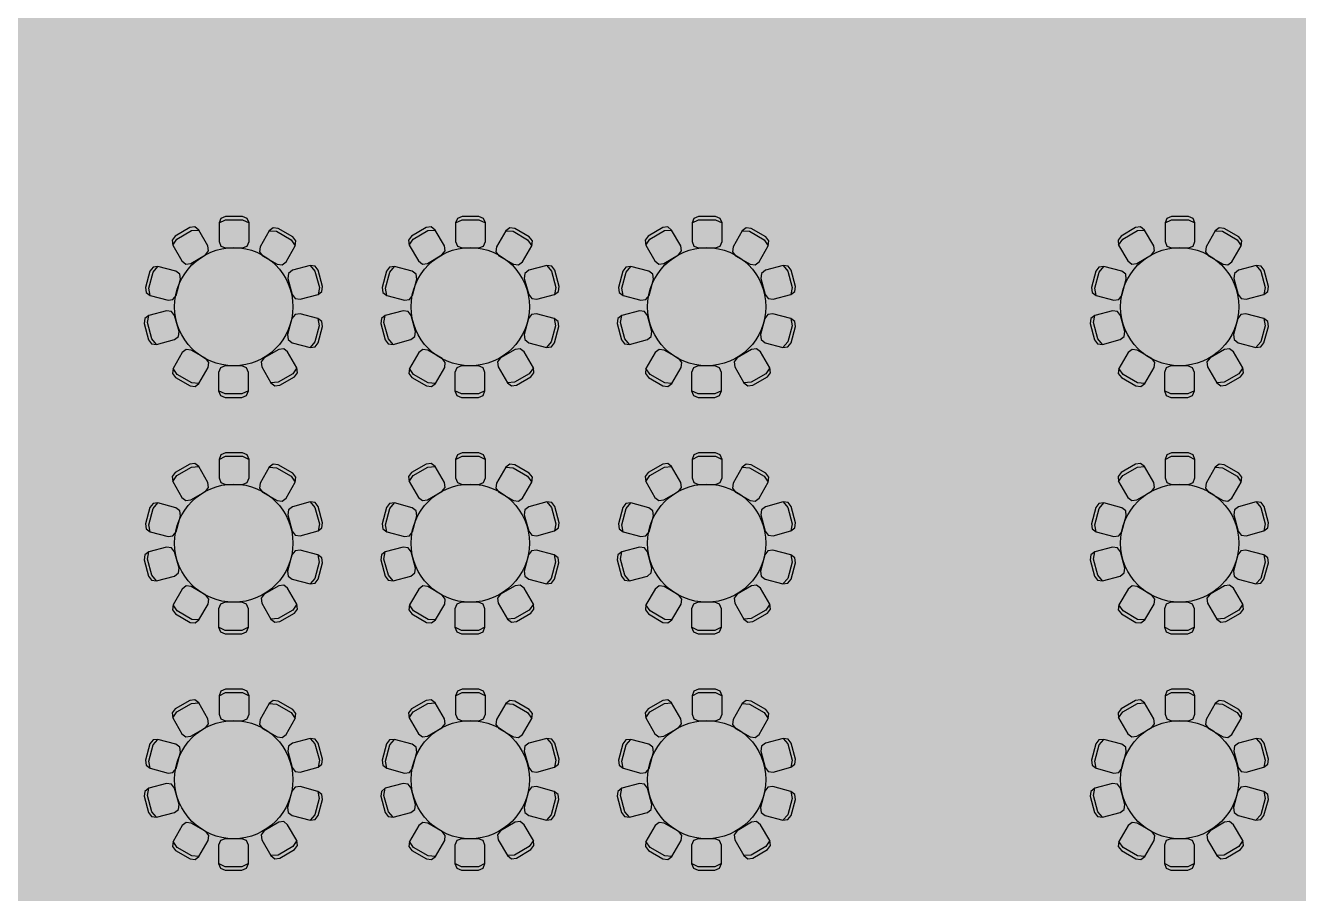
# Model space of a CAD drawing. Header units: feet. Extents: x 304 to 526, y 573 to 801.
# Drawn here: x 397.3 to 461.9, y 712.9 to 757 of the extents above; entities that cross this region are included whole.
import ezdxf

# ---------------------------------------------------------------- set-up
doc = ezdxf.new("R2010")
doc.units = ezdxf.units.FT
doc.header["$MEASUREMENT"] = 0
doc.layers.add('background', color=7, linetype='Continuous')
doc.layers.add('Layer 1', color=7, linetype='Continuous')

msp = doc.modelspace()

# ---------------------------------------------------------------- hatches: boundary and pattern name
at = {"layer": 'background', "lineweight": 0, "true_color": 0xe6e6e6, "transparency": 33554687}
h = msp.add_hatch(color=254, dxfattribs=at)
h.dxf.hatch_style = 1
h.paths.add_polyline_path([(491.003, 759.963), (309.753, 759.963), (309.753, 591.797), (491.003, 591.797)])
at = {"layer": 'Layer 1', "lineweight": 0, "true_color": 0xffe599, "transparency": 33554687}
h = msp.add_hatch(color=41, dxfattribs=at)
edge = h.paths.add_edge_path(flags=0)
edge.add_ellipse((407.831, 742.724), major_axis=(3, 0), ratio=1, start_angle=0.00573, end_angle=360, ccw=False)
edge.add_line((410.831, 742.724), (410.831, 742.724))
h = msp.add_hatch(color=41, dxfattribs=at)
edge = h.paths.add_edge_path(flags=0)
edge.add_ellipse((419.831, 742.724), major_axis=(3, 0), ratio=1, start_angle=0.00573, end_angle=360, ccw=False)
edge.add_line((422.831, 742.724), (422.831, 742.724))
h = msp.add_hatch(color=41, dxfattribs=at)
edge = h.paths.add_edge_path(flags=0)
edge.add_ellipse((431.831, 742.724), major_axis=(3, 0), ratio=1, start_angle=0.00573, end_angle=360, ccw=False)
edge.add_line((434.831, 742.724), (434.831, 742.724))
h = msp.add_hatch(color=41, dxfattribs=at)
edge = h.paths.add_edge_path(flags=0)
edge.add_ellipse((455.831, 742.724), major_axis=(3, 0), ratio=1, start_angle=0.00573, end_angle=360, ccw=False)
edge.add_line((458.831, 742.724), (458.831, 742.724))
h = msp.add_hatch(color=41, dxfattribs=at)
edge = h.paths.add_edge_path(flags=0)
edge.add_ellipse((407.831, 730.724), major_axis=(3, 0), ratio=1, start_angle=0.00573, end_angle=360, ccw=False)
edge.add_line((410.831, 730.724), (410.831, 730.724))
h = msp.add_hatch(color=41, dxfattribs=at)
edge = h.paths.add_edge_path(flags=0)
edge.add_ellipse((419.831, 730.724), major_axis=(3, 0), ratio=1, start_angle=0.00573, end_angle=360, ccw=False)
edge.add_line((422.831, 730.724), (422.831, 730.724))
h = msp.add_hatch(color=41, dxfattribs=at)
edge = h.paths.add_edge_path(flags=0)
edge.add_ellipse((431.831, 730.724), major_axis=(3, 0), ratio=1, start_angle=0.00573, end_angle=360, ccw=False)
edge.add_line((434.831, 730.724), (434.831, 730.724))
h = msp.add_hatch(color=41, dxfattribs=at)
edge = h.paths.add_edge_path(flags=0)
edge.add_ellipse((455.831, 730.724), major_axis=(3, 0), ratio=1, start_angle=0.00573, end_angle=360, ccw=False)
edge.add_line((458.831, 730.724), (458.831, 730.724))
h = msp.add_hatch(color=41, dxfattribs=at)
edge = h.paths.add_edge_path(flags=0)
edge.add_ellipse((407.831, 718.724), major_axis=(3, 0), ratio=1, start_angle=0.00573, end_angle=360, ccw=False)
edge.add_line((410.831, 718.724), (410.831, 718.724))
h = msp.add_hatch(color=41, dxfattribs=at)
edge = h.paths.add_edge_path(flags=0)
edge.add_ellipse((419.831, 718.724), major_axis=(3, 0), ratio=1, start_angle=0.00573, end_angle=360, ccw=False)
edge.add_line((422.831, 718.724), (422.831, 718.724))
h = msp.add_hatch(color=41, dxfattribs=at)
edge = h.paths.add_edge_path(flags=0)
edge.add_ellipse((431.831, 718.724), major_axis=(3, 0), ratio=1, start_angle=0.00573, end_angle=360, ccw=False)
edge.add_line((434.831, 718.724), (434.831, 718.724))
h = msp.add_hatch(color=41, dxfattribs=at)
edge = h.paths.add_edge_path(flags=0)
edge.add_ellipse((455.831, 718.724), major_axis=(3, 0), ratio=1, start_angle=0.00573, end_angle=360, ccw=False)
edge.add_line((458.831, 718.724), (458.831, 718.724))

# ---------------------------------------------------------------- linework, layer by layer
at = {"layer": 'Layer 1', "color": 18, "lineweight": 25, "true_color": 0x000000}
for points in [[(407.086, 746.976), (407.086, 746.042), (407.183, 745.807), (407.419, 745.709), (408.273, 745.709), (408.509, 745.807), (408.606, 746.042), (408.606, 746.976), (408.509, 747.211), (408.273, 747.309), (407.419, 747.309), (407.183, 747.211), (407.086, 746.976), (407.419, 747.136), (408.273, 747.136), (408.606, 746.976)], [(419.086, 746.976), (419.086, 746.042), (419.183, 745.807), (419.419, 745.709), (420.273, 745.709), (420.509, 745.807), (420.606, 746.042), (420.606, 746.976), (420.509, 747.211), (420.273, 747.309), (419.419, 747.309), (419.183, 747.211), (419.086, 746.976), (419.419, 747.136), (420.273, 747.136), (420.606, 746.976)], [(431.086, 746.976), (431.086, 746.042), (431.183, 745.807), (431.419, 745.709), (432.273, 745.709), (432.509, 745.807), (432.606, 746.042), (432.606, 746.976), (432.509, 747.211), (432.273, 747.309), (431.419, 747.309), (431.183, 747.211), (431.086, 746.976), (431.419, 747.136), (432.273, 747.136), (432.606, 746.976)], [(455.086, 746.976), (455.086, 746.042), (455.183, 745.807), (455.419, 745.709), (456.273, 745.709), (456.509, 745.807), (456.606, 746.042), (456.606, 746.976), (456.509, 747.211), (456.273, 747.309), (455.419, 747.309), (455.183, 747.211), (455.086, 746.976), (455.419, 747.136), (456.273, 747.136), (456.606, 746.976)], [(404.734, 745.857), (405.201, 745.048), (405.403, 744.893), (405.656, 744.926), (406.396, 745.353), (406.551, 745.556), (406.518, 745.809), (406.051, 746.617), (405.849, 746.772), (405.596, 746.739), (404.856, 746.312), (404.701, 746.11), (404.734, 745.857), (404.942, 746.162), (405.682, 746.589), (406.051, 746.617)], [(409.634, 746.58), (409.168, 745.771), (409.134, 745.519), (409.29, 745.316), (410.029, 744.889), (410.282, 744.856), (410.485, 745.011), (410.951, 745.819), (410.985, 746.072), (410.829, 746.275), (410.09, 746.702), (409.837, 746.735), (409.634, 746.58), (410.003, 746.552), (410.743, 746.125), (410.951, 745.819)], [(416.734, 745.857), (417.201, 745.048), (417.403, 744.893), (417.656, 744.926), (418.396, 745.353), (418.551, 745.556), (418.518, 745.809), (418.051, 746.617), (417.849, 746.772), (417.596, 746.739), (416.856, 746.312), (416.701, 746.11), (416.734, 745.857), (416.942, 746.162), (417.682, 746.589), (418.051, 746.617)], [(421.634, 746.58), (421.168, 745.771), (421.134, 745.519), (421.29, 745.316), (422.029, 744.889), (422.282, 744.856), (422.485, 745.011), (422.951, 745.819), (422.985, 746.072), (422.829, 746.275), (422.09, 746.702), (421.837, 746.735), (421.634, 746.58), (422.003, 746.552), (422.743, 746.125), (422.951, 745.819)], [(428.734, 745.857), (429.201, 745.048), (429.403, 744.893), (429.656, 744.926), (430.396, 745.353), (430.551, 745.556), (430.518, 745.809), (430.051, 746.617), (429.849, 746.772), (429.596, 746.739), (428.856, 746.312), (428.701, 746.11), (428.734, 745.857), (428.942, 746.162), (429.682, 746.589), (430.051, 746.617)], [(433.634, 746.58), (433.168, 745.771), (433.134, 745.519), (433.29, 745.316), (434.029, 744.889), (434.282, 744.856), (434.485, 745.011), (434.951, 745.819), (434.985, 746.072), (434.829, 746.275), (434.09, 746.702), (433.837, 746.735), (433.634, 746.58), (434.003, 746.552), (434.743, 746.125), (434.951, 745.819)], [(452.734, 745.857), (453.201, 745.048), (453.403, 744.893), (453.656, 744.926), (454.396, 745.353), (454.551, 745.556), (454.518, 745.809), (454.051, 746.617), (453.849, 746.772), (453.596, 746.739), (452.856, 746.312), (452.701, 746.11), (452.734, 745.857), (452.942, 746.162), (453.682, 746.589), (454.051, 746.617)], [(457.634, 746.58), (457.168, 745.771), (457.134, 745.519), (457.29, 745.316), (458.029, 744.889), (458.282, 744.856), (458.485, 745.011), (458.951, 745.819), (458.985, 746.072), (458.829, 746.275), (458.09, 746.702), (457.837, 746.735), (457.634, 746.58), (458.003, 746.552), (458.743, 746.125), (458.951, 745.819)], [(403.592, 743.298), (404.494, 743.056), (404.747, 743.089), (404.902, 743.292), (405.123, 744.117), (405.09, 744.37), (404.887, 744.525), (403.986, 744.766), (403.733, 744.733), (403.578, 744.531), (403.357, 743.706), (403.39, 743.453), (403.592, 743.298), (403.524, 743.661), (403.745, 744.486), (403.986, 744.766)], [(411.712, 744.815), (410.81, 744.573), (410.608, 744.418), (410.575, 744.165), (410.796, 743.34), (410.951, 743.138), (411.204, 743.104), (412.106, 743.346), (412.308, 743.501), (412.341, 743.754), (412.12, 744.579), (411.965, 744.782), (411.712, 744.815), (411.953, 744.534), (412.174, 743.709), (412.106, 743.346)], [(415.592, 743.298), (416.494, 743.056), (416.747, 743.089), (416.902, 743.292), (417.123, 744.117), (417.09, 744.37), (416.887, 744.525), (415.986, 744.766), (415.733, 744.733), (415.578, 744.531), (415.357, 743.706), (415.39, 743.453), (415.592, 743.298), (415.524, 743.661), (415.745, 744.486), (415.986, 744.766)], [(423.712, 744.815), (422.81, 744.573), (422.608, 744.418), (422.575, 744.165), (422.796, 743.34), (422.951, 743.138), (423.204, 743.104), (424.106, 743.346), (424.308, 743.501), (424.341, 743.754), (424.12, 744.579), (423.965, 744.782), (423.712, 744.815), (423.953, 744.534), (424.174, 743.709), (424.106, 743.346)], [(427.592, 743.298), (428.494, 743.056), (428.747, 743.089), (428.902, 743.292), (429.123, 744.117), (429.09, 744.37), (428.887, 744.525), (427.986, 744.766), (427.733, 744.733), (427.578, 744.531), (427.357, 743.706), (427.39, 743.453), (427.592, 743.298), (427.524, 743.661), (427.745, 744.486), (427.986, 744.766)], [(435.712, 744.815), (434.81, 744.573), (434.608, 744.418), (434.575, 744.165), (434.796, 743.34), (434.951, 743.138), (435.204, 743.104), (436.106, 743.346), (436.308, 743.501), (436.341, 743.754), (436.12, 744.579), (435.965, 744.782), (435.712, 744.815), (435.953, 744.534), (436.174, 743.709), (436.106, 743.346)], [(451.592, 743.298), (452.494, 743.056), (452.747, 743.089), (452.902, 743.292), (453.123, 744.117), (453.09, 744.37), (452.887, 744.525), (451.986, 744.766), (451.733, 744.733), (451.578, 744.531), (451.357, 743.706), (451.39, 743.453), (451.592, 743.298), (451.524, 743.661), (451.745, 744.486), (451.986, 744.766)], [(459.712, 744.815), (458.81, 744.573), (458.608, 744.418), (458.575, 744.165), (458.796, 743.34), (458.951, 743.138), (459.204, 743.104), (460.106, 743.346), (460.308, 743.501), (460.341, 743.754), (460.12, 744.579), (459.965, 744.782), (459.712, 744.815), (459.953, 744.534), (460.174, 743.709), (460.106, 743.346)], [(403.916, 740.814), (404.818, 741.055), (405.02, 741.21), (405.053, 741.463), (404.832, 742.288), (404.677, 742.491), (404.424, 742.524), (403.522, 742.282), (403.32, 742.127), (403.287, 741.874), (403.508, 741.049), (403.663, 740.847), (403.916, 740.814), (403.675, 741.094), (403.454, 741.919), (403.522, 742.282)], [(412.095, 742.126), (411.193, 742.368), (410.94, 742.334), (410.785, 742.132), (410.564, 741.307), (410.597, 741.054), (410.8, 740.899), (411.701, 740.657), (411.954, 740.69), (412.109, 740.893), (412.331, 741.718), (412.297, 741.971), (412.095, 742.126), (412.164, 741.763), (411.942, 740.938), (411.701, 740.657)], [(415.916, 740.814), (416.818, 741.055), (417.02, 741.21), (417.053, 741.463), (416.832, 742.288), (416.677, 742.491), (416.424, 742.524), (415.522, 742.282), (415.32, 742.127), (415.287, 741.874), (415.508, 741.049), (415.663, 740.847), (415.916, 740.814), (415.675, 741.094), (415.454, 741.919), (415.522, 742.282)], [(424.095, 742.126), (423.193, 742.368), (422.94, 742.334), (422.785, 742.132), (422.564, 741.307), (422.597, 741.054), (422.8, 740.899), (423.701, 740.657), (423.954, 740.69), (424.109, 740.893), (424.331, 741.718), (424.297, 741.971), (424.095, 742.126), (424.164, 741.763), (423.942, 740.938), (423.701, 740.657)], [(427.916, 740.814), (428.818, 741.055), (429.02, 741.21), (429.053, 741.463), (428.832, 742.288), (428.677, 742.491), (428.424, 742.524), (427.522, 742.282), (427.32, 742.127), (427.287, 741.874), (427.508, 741.049), (427.663, 740.847), (427.916, 740.814), (427.675, 741.094), (427.454, 741.919), (427.522, 742.282)], [(436.095, 742.126), (435.193, 742.368), (434.94, 742.334), (434.785, 742.132), (434.564, 741.307), (434.597, 741.054), (434.8, 740.899), (435.701, 740.657), (435.954, 740.69), (436.109, 740.893), (436.331, 741.718), (436.297, 741.971), (436.095, 742.126), (436.164, 741.763), (435.942, 740.938), (435.701, 740.657)], [(451.916, 740.814), (452.818, 741.055), (453.02, 741.21), (453.053, 741.463), (452.832, 742.288), (452.677, 742.491), (452.424, 742.524), (451.522, 742.282), (451.32, 742.127), (451.287, 741.874), (451.508, 741.049), (451.663, 740.847), (451.916, 740.814), (451.675, 741.094), (451.454, 741.919), (451.522, 742.282)], [(460.095, 742.126), (459.193, 742.368), (458.94, 742.334), (458.785, 742.132), (458.564, 741.307), (458.597, 741.054), (458.8, 740.899), (459.701, 740.657), (459.954, 740.69), (460.109, 740.893), (460.331, 741.718), (460.297, 741.971), (460.095, 742.126), (460.164, 741.763), (459.942, 740.938), (459.701, 740.657)], [(406.066, 738.827), (406.533, 739.635), (406.566, 739.888), (406.411, 740.091), (405.671, 740.518), (405.418, 740.551), (405.216, 740.396), (404.749, 739.587), (404.716, 739.334), (404.871, 739.132), (405.611, 738.705), (405.864, 738.672), (406.066, 738.827), (405.697, 738.855), (404.958, 739.282), (404.749, 739.587)], [(411.033, 739.624), (410.566, 740.433), (410.364, 740.588), (410.111, 740.555), (409.371, 740.128), (409.215, 739.925), (409.249, 739.672), (409.716, 738.864), (409.918, 738.709), (410.171, 738.742), (410.911, 739.169), (411.066, 739.371), (411.033, 739.624), (410.824, 739.319), (410.084, 738.892), (409.716, 738.864)], [(418.066, 738.827), (418.533, 739.635), (418.566, 739.888), (418.411, 740.091), (417.671, 740.518), (417.418, 740.551), (417.216, 740.396), (416.749, 739.587), (416.716, 739.334), (416.871, 739.132), (417.611, 738.705), (417.864, 738.672), (418.066, 738.827), (417.697, 738.855), (416.958, 739.282), (416.749, 739.587)], [(423.033, 739.624), (422.566, 740.433), (422.364, 740.588), (422.111, 740.555), (421.371, 740.128), (421.215, 739.925), (421.249, 739.672), (421.716, 738.864), (421.918, 738.709), (422.171, 738.742), (422.911, 739.169), (423.066, 739.371), (423.033, 739.624), (422.824, 739.319), (422.084, 738.892), (421.716, 738.864)], [(430.066, 738.827), (430.533, 739.635), (430.566, 739.888), (430.411, 740.091), (429.671, 740.518), (429.418, 740.551), (429.216, 740.396), (428.749, 739.587), (428.716, 739.334), (428.871, 739.132), (429.611, 738.705), (429.864, 738.672), (430.066, 738.827), (429.697, 738.855), (428.958, 739.282), (428.749, 739.587)], [(435.033, 739.624), (434.566, 740.433), (434.364, 740.588), (434.111, 740.555), (433.371, 740.128), (433.215, 739.925), (433.249, 739.672), (433.716, 738.864), (433.918, 738.709), (434.171, 738.742), (434.911, 739.169), (435.066, 739.371), (435.033, 739.624), (434.824, 739.319), (434.084, 738.892), (433.716, 738.864)], [(454.066, 738.827), (454.533, 739.635), (454.566, 739.888), (454.411, 740.091), (453.671, 740.518), (453.418, 740.551), (453.216, 740.396), (452.749, 739.587), (452.716, 739.334), (452.871, 739.132), (453.611, 738.705), (453.864, 738.672), (454.066, 738.827), (453.697, 738.855), (452.958, 739.282), (452.749, 739.587)], [(459.033, 739.624), (458.566, 740.433), (458.364, 740.588), (458.111, 740.555), (457.371, 740.128), (457.215, 739.925), (457.249, 739.672), (457.716, 738.864), (457.918, 738.709), (458.171, 738.742), (458.911, 739.169), (459.066, 739.371), (459.033, 739.624), (458.824, 739.319), (458.084, 738.892), (457.716, 738.864)], [(408.577, 738.456), (408.577, 739.389), (408.479, 739.625), (408.243, 739.723), (407.389, 739.723), (407.153, 739.625), (407.056, 739.389), (407.056, 738.456), (407.153, 738.22), (407.389, 738.123), (408.243, 738.123), (408.479, 738.22), (408.577, 738.456), (408.243, 738.296), (407.389, 738.296), (407.056, 738.456)], [(420.577, 738.456), (420.577, 739.389), (420.479, 739.625), (420.243, 739.723), (419.389, 739.723), (419.153, 739.625), (419.056, 739.389), (419.056, 738.456), (419.153, 738.22), (419.389, 738.123), (420.243, 738.123), (420.479, 738.22), (420.577, 738.456), (420.243, 738.296), (419.389, 738.296), (419.056, 738.456)], [(432.577, 738.456), (432.577, 739.389), (432.479, 739.625), (432.243, 739.723), (431.389, 739.723), (431.153, 739.625), (431.056, 739.389), (431.056, 738.456), (431.153, 738.22), (431.389, 738.123), (432.243, 738.123), (432.479, 738.22), (432.577, 738.456), (432.243, 738.296), (431.389, 738.296), (431.056, 738.456)], [(456.577, 738.456), (456.577, 739.389), (456.479, 739.625), (456.243, 739.723), (455.389, 739.723), (455.153, 739.625), (455.056, 739.389), (455.056, 738.456), (455.153, 738.22), (455.389, 738.123), (456.243, 738.123), (456.479, 738.22), (456.577, 738.456), (456.243, 738.296), (455.389, 738.296), (455.056, 738.456)], [(407.086, 734.976), (407.086, 734.042), (407.183, 733.807), (407.419, 733.709), (408.273, 733.709), (408.509, 733.807), (408.606, 734.042), (408.606, 734.976), (408.509, 735.211), (408.273, 735.309), (407.419, 735.309), (407.183, 735.211), (407.086, 734.976), (407.419, 735.136), (408.273, 735.136), (408.606, 734.976)], [(419.086, 734.976), (419.086, 734.042), (419.183, 733.807), (419.419, 733.709), (420.273, 733.709), (420.509, 733.807), (420.606, 734.042), (420.606, 734.976), (420.509, 735.211), (420.273, 735.309), (419.419, 735.309), (419.183, 735.211), (419.086, 734.976), (419.419, 735.136), (420.273, 735.136), (420.606, 734.976)], [(431.086, 734.976), (431.086, 734.042), (431.183, 733.807), (431.419, 733.709), (432.273, 733.709), (432.509, 733.807), (432.606, 734.042), (432.606, 734.976), (432.509, 735.211), (432.273, 735.309), (431.419, 735.309), (431.183, 735.211), (431.086, 734.976), (431.419, 735.136), (432.273, 735.136), (432.606, 734.976)], [(455.086, 734.976), (455.086, 734.042), (455.183, 733.807), (455.419, 733.709), (456.273, 733.709), (456.509, 733.807), (456.606, 734.042), (456.606, 734.976), (456.509, 735.211), (456.273, 735.309), (455.419, 735.309), (455.183, 735.211), (455.086, 734.976), (455.419, 735.136), (456.273, 735.136), (456.606, 734.976)], [(404.734, 733.857), (405.201, 733.048), (405.403, 732.893), (405.656, 732.926), (406.396, 733.353), (406.551, 733.556), (406.518, 733.809), (406.051, 734.617), (405.849, 734.772), (405.596, 734.739), (404.856, 734.312), (404.701, 734.11), (404.734, 733.857), (404.942, 734.162), (405.682, 734.589), (406.051, 734.617)], [(409.634, 734.58), (409.168, 733.771), (409.134, 733.519), (409.29, 733.316), (410.029, 732.889), (410.282, 732.856), (410.485, 733.011), (410.951, 733.819), (410.985, 734.072), (410.829, 734.275), (410.09, 734.702), (409.837, 734.735), (409.634, 734.58), (410.003, 734.552), (410.743, 734.125), (410.951, 733.819)], [(416.734, 733.857), (417.201, 733.048), (417.403, 732.893), (417.656, 732.926), (418.396, 733.353), (418.551, 733.556), (418.518, 733.809), (418.051, 734.617), (417.849, 734.772), (417.596, 734.739), (416.856, 734.312), (416.701, 734.11), (416.734, 733.857), (416.942, 734.162), (417.682, 734.589), (418.051, 734.617)], [(421.634, 734.58), (421.168, 733.771), (421.134, 733.519), (421.29, 733.316), (422.029, 732.889), (422.282, 732.856), (422.485, 733.011), (422.951, 733.819), (422.985, 734.072), (422.829, 734.275), (422.09, 734.702), (421.837, 734.735), (421.634, 734.58), (422.003, 734.552), (422.743, 734.125), (422.951, 733.819)], [(428.734, 733.857), (429.201, 733.048), (429.403, 732.893), (429.656, 732.926), (430.396, 733.353), (430.551, 733.556), (430.518, 733.809), (430.051, 734.617), (429.849, 734.772), (429.596, 734.739), (428.856, 734.312), (428.701, 734.11), (428.734, 733.857), (428.942, 734.162), (429.682, 734.589), (430.051, 734.617)], [(433.634, 734.58), (433.168, 733.771), (433.134, 733.519), (433.29, 733.316), (434.029, 732.889), (434.282, 732.856), (434.485, 733.011), (434.951, 733.819), (434.985, 734.072), (434.829, 734.275), (434.09, 734.702), (433.837, 734.735), (433.634, 734.58), (434.003, 734.552), (434.743, 734.125), (434.951, 733.819)], [(452.734, 733.857), (453.201, 733.048), (453.403, 732.893), (453.656, 732.926), (454.396, 733.353), (454.551, 733.556), (454.518, 733.809), (454.051, 734.617), (453.849, 734.772), (453.596, 734.739), (452.856, 734.312), (452.701, 734.11), (452.734, 733.857), (452.942, 734.162), (453.682, 734.589), (454.051, 734.617)], [(457.634, 734.58), (457.168, 733.771), (457.134, 733.519), (457.29, 733.316), (458.029, 732.889), (458.282, 732.856), (458.485, 733.011), (458.951, 733.819), (458.985, 734.072), (458.829, 734.275), (458.09, 734.702), (457.837, 734.735), (457.634, 734.58), (458.003, 734.552), (458.743, 734.125), (458.951, 733.819)], [(403.592, 731.298), (404.494, 731.056), (404.747, 731.089), (404.902, 731.292), (405.123, 732.117), (405.09, 732.37), (404.887, 732.525), (403.986, 732.766), (403.733, 732.733), (403.578, 732.531), (403.357, 731.706), (403.39, 731.453), (403.592, 731.298), (403.524, 731.661), (403.745, 732.486), (403.986, 732.766)], [(411.712, 732.815), (410.81, 732.573), (410.608, 732.418), (410.575, 732.165), (410.796, 731.34), (410.951, 731.138), (411.204, 731.104), (412.106, 731.346), (412.308, 731.501), (412.341, 731.754), (412.12, 732.579), (411.965, 732.782), (411.712, 732.815), (411.953, 732.534), (412.174, 731.709), (412.106, 731.346)], [(415.592, 731.298), (416.494, 731.056), (416.747, 731.089), (416.902, 731.292), (417.123, 732.117), (417.09, 732.37), (416.887, 732.525), (415.986, 732.766), (415.733, 732.733), (415.578, 732.531), (415.357, 731.706), (415.39, 731.453), (415.592, 731.298), (415.524, 731.661), (415.745, 732.486), (415.986, 732.766)], [(423.712, 732.815), (422.81, 732.573), (422.608, 732.418), (422.575, 732.165), (422.796, 731.34), (422.951, 731.138), (423.204, 731.104), (424.106, 731.346), (424.308, 731.501), (424.341, 731.754), (424.12, 732.579), (423.965, 732.782), (423.712, 732.815), (423.953, 732.534), (424.174, 731.709), (424.106, 731.346)], [(427.592, 731.298), (428.494, 731.056), (428.747, 731.089), (428.902, 731.292), (429.123, 732.117), (429.09, 732.37), (428.887, 732.525), (427.986, 732.766), (427.733, 732.733), (427.578, 732.531), (427.357, 731.706), (427.39, 731.453), (427.592, 731.298), (427.524, 731.661), (427.745, 732.486), (427.986, 732.766)], [(435.712, 732.815), (434.81, 732.573), (434.608, 732.418), (434.575, 732.165), (434.796, 731.34), (434.951, 731.138), (435.204, 731.104), (436.106, 731.346), (436.308, 731.501), (436.341, 731.754), (436.12, 732.579), (435.965, 732.782), (435.712, 732.815), (435.953, 732.534), (436.174, 731.709), (436.106, 731.346)], [(451.592, 731.298), (452.494, 731.056), (452.747, 731.089), (452.902, 731.292), (453.123, 732.117), (453.09, 732.37), (452.887, 732.525), (451.986, 732.766), (451.733, 732.733), (451.578, 732.531), (451.357, 731.706), (451.39, 731.453), (451.592, 731.298), (451.524, 731.661), (451.745, 732.486), (451.986, 732.766)], [(459.712, 732.815), (458.81, 732.573), (458.608, 732.418), (458.575, 732.165), (458.796, 731.34), (458.951, 731.138), (459.204, 731.104), (460.106, 731.346), (460.308, 731.501), (460.341, 731.754), (460.12, 732.579), (459.965, 732.782), (459.712, 732.815), (459.953, 732.534), (460.174, 731.709), (460.106, 731.346)], [(403.916, 728.814), (404.818, 729.055), (405.02, 729.21), (405.053, 729.463), (404.832, 730.288), (404.677, 730.491), (404.424, 730.524), (403.522, 730.282), (403.32, 730.127), (403.287, 729.874), (403.508, 729.049), (403.663, 728.847), (403.916, 728.814), (403.675, 729.094), (403.454, 729.919), (403.522, 730.282)], [(412.095, 730.126), (411.193, 730.368), (410.94, 730.334), (410.785, 730.132), (410.564, 729.307), (410.597, 729.054), (410.8, 728.899), (411.701, 728.657), (411.954, 728.69), (412.109, 728.893), (412.331, 729.718), (412.297, 729.971), (412.095, 730.126), (412.164, 729.763), (411.942, 728.938), (411.701, 728.657)], [(415.916, 728.814), (416.818, 729.055), (417.02, 729.21), (417.053, 729.463), (416.832, 730.288), (416.677, 730.491), (416.424, 730.524), (415.522, 730.282), (415.32, 730.127), (415.287, 729.874), (415.508, 729.049), (415.663, 728.847), (415.916, 728.814), (415.675, 729.094), (415.454, 729.919), (415.522, 730.282)], [(424.095, 730.126), (423.193, 730.368), (422.94, 730.334), (422.785, 730.132), (422.564, 729.307), (422.597, 729.054), (422.8, 728.899), (423.701, 728.657), (423.954, 728.69), (424.109, 728.893), (424.331, 729.718), (424.297, 729.971), (424.095, 730.126), (424.164, 729.763), (423.942, 728.938), (423.701, 728.657)], [(427.916, 728.814), (428.818, 729.055), (429.02, 729.21), (429.053, 729.463), (428.832, 730.288), (428.677, 730.491), (428.424, 730.524), (427.522, 730.282), (427.32, 730.127), (427.287, 729.874), (427.508, 729.049), (427.663, 728.847), (427.916, 728.814), (427.675, 729.094), (427.454, 729.919), (427.522, 730.282)], [(436.095, 730.126), (435.193, 730.368), (434.94, 730.334), (434.785, 730.132), (434.564, 729.307), (434.597, 729.054), (434.8, 728.899), (435.701, 728.657), (435.954, 728.69), (436.109, 728.893), (436.331, 729.718), (436.297, 729.971), (436.095, 730.126), (436.164, 729.763), (435.942, 728.938), (435.701, 728.657)], [(451.916, 728.814), (452.818, 729.055), (453.02, 729.21), (453.053, 729.463), (452.832, 730.288), (452.677, 730.491), (452.424, 730.524), (451.522, 730.282), (451.32, 730.127), (451.287, 729.874), (451.508, 729.049), (451.663, 728.847), (451.916, 728.814), (451.675, 729.094), (451.454, 729.919), (451.522, 730.282)], [(460.095, 730.126), (459.193, 730.368), (458.94, 730.334), (458.785, 730.132), (458.564, 729.307), (458.597, 729.054), (458.8, 728.899), (459.701, 728.657), (459.954, 728.69), (460.109, 728.893), (460.331, 729.718), (460.297, 729.971), (460.095, 730.126), (460.164, 729.763), (459.942, 728.938), (459.701, 728.657)], [(406.066, 726.827), (406.533, 727.635), (406.566, 727.888), (406.411, 728.091), (405.671, 728.518), (405.418, 728.551), (405.216, 728.396), (404.749, 727.587), (404.716, 727.334), (404.871, 727.132), (405.611, 726.705), (405.864, 726.672), (406.066, 726.827), (405.697, 726.855), (404.958, 727.282), (404.749, 727.587)], [(411.033, 727.624), (410.566, 728.433), (410.364, 728.588), (410.111, 728.555), (409.371, 728.128), (409.215, 727.925), (409.249, 727.672), (409.716, 726.864), (409.918, 726.709), (410.171, 726.742), (410.911, 727.169), (411.066, 727.371), (411.033, 727.624), (410.824, 727.319), (410.084, 726.892), (409.716, 726.864)], [(418.066, 726.827), (418.533, 727.635), (418.566, 727.888), (418.411, 728.091), (417.671, 728.518), (417.418, 728.551), (417.216, 728.396), (416.749, 727.587), (416.716, 727.334), (416.871, 727.132), (417.611, 726.705), (417.864, 726.672), (418.066, 726.827), (417.697, 726.855), (416.958, 727.282), (416.749, 727.587)], [(423.033, 727.624), (422.566, 728.433), (422.364, 728.588), (422.111, 728.555), (421.371, 728.128), (421.215, 727.925), (421.249, 727.672), (421.716, 726.864), (421.918, 726.709), (422.171, 726.742), (422.911, 727.169), (423.066, 727.371), (423.033, 727.624), (422.824, 727.319), (422.084, 726.892), (421.716, 726.864)], [(430.066, 726.827), (430.533, 727.635), (430.566, 727.888), (430.411, 728.091), (429.671, 728.518), (429.418, 728.551), (429.216, 728.396), (428.749, 727.587), (428.716, 727.334), (428.871, 727.132), (429.611, 726.705), (429.864, 726.672), (430.066, 726.827), (429.697, 726.855), (428.958, 727.282), (428.749, 727.587)], [(435.033, 727.624), (434.566, 728.433), (434.364, 728.588), (434.111, 728.555), (433.371, 728.128), (433.215, 727.925), (433.249, 727.672), (433.716, 726.864), (433.918, 726.709), (434.171, 726.742), (434.911, 727.169), (435.066, 727.371), (435.033, 727.624), (434.824, 727.319), (434.084, 726.892), (433.716, 726.864)], [(454.066, 726.827), (454.533, 727.635), (454.566, 727.888), (454.411, 728.091), (453.671, 728.518), (453.418, 728.551), (453.216, 728.396), (452.749, 727.587), (452.716, 727.334), (452.871, 727.132), (453.611, 726.705), (453.864, 726.672), (454.066, 726.827), (453.697, 726.855), (452.958, 727.282), (452.749, 727.587)], [(459.033, 727.624), (458.566, 728.433), (458.364, 728.588), (458.111, 728.555), (457.371, 728.128), (457.215, 727.925), (457.249, 727.672), (457.716, 726.864), (457.918, 726.709), (458.171, 726.742), (458.911, 727.169), (459.066, 727.371), (459.033, 727.624), (458.824, 727.319), (458.084, 726.892), (457.716, 726.864)], [(408.577, 726.456), (408.577, 727.389), (408.479, 727.625), (408.243, 727.723), (407.389, 727.723), (407.153, 727.625), (407.056, 727.389), (407.056, 726.456), (407.153, 726.22), (407.389, 726.123), (408.243, 726.123), (408.479, 726.22), (408.577, 726.456), (408.243, 726.296), (407.389, 726.296), (407.056, 726.456)], [(420.577, 726.456), (420.577, 727.389), (420.479, 727.625), (420.243, 727.723), (419.389, 727.723), (419.153, 727.625), (419.056, 727.389), (419.056, 726.456), (419.153, 726.22), (419.389, 726.123), (420.243, 726.123), (420.479, 726.22), (420.577, 726.456), (420.243, 726.296), (419.389, 726.296), (419.056, 726.456)], [(432.577, 726.456), (432.577, 727.389), (432.479, 727.625), (432.243, 727.723), (431.389, 727.723), (431.153, 727.625), (431.056, 727.389), (431.056, 726.456), (431.153, 726.22), (431.389, 726.123), (432.243, 726.123), (432.479, 726.22), (432.577, 726.456), (432.243, 726.296), (431.389, 726.296), (431.056, 726.456)], [(456.577, 726.456), (456.577, 727.389), (456.479, 727.625), (456.243, 727.723), (455.389, 727.723), (455.153, 727.625), (455.056, 727.389), (455.056, 726.456), (455.153, 726.22), (455.389, 726.123), (456.243, 726.123), (456.479, 726.22), (456.577, 726.456), (456.243, 726.296), (455.389, 726.296), (455.056, 726.456)], [(407.086, 722.976), (407.086, 722.042), (407.183, 721.807), (407.419, 721.709), (408.273, 721.709), (408.509, 721.807), (408.606, 722.042), (408.606, 722.976), (408.509, 723.211), (408.273, 723.309), (407.419, 723.309), (407.183, 723.211), (407.086, 722.976), (407.419, 723.136), (408.273, 723.136), (408.606, 722.976)], [(419.086, 722.976), (419.086, 722.042), (419.183, 721.807), (419.419, 721.709), (420.273, 721.709), (420.509, 721.807), (420.606, 722.042), (420.606, 722.976), (420.509, 723.211), (420.273, 723.309), (419.419, 723.309), (419.183, 723.211), (419.086, 722.976), (419.419, 723.136), (420.273, 723.136), (420.606, 722.976)], [(431.086, 722.976), (431.086, 722.042), (431.183, 721.807), (431.419, 721.709), (432.273, 721.709), (432.509, 721.807), (432.606, 722.042), (432.606, 722.976), (432.509, 723.211), (432.273, 723.309), (431.419, 723.309), (431.183, 723.211), (431.086, 722.976), (431.419, 723.136), (432.273, 723.136), (432.606, 722.976)], [(455.086, 722.976), (455.086, 722.042), (455.183, 721.807), (455.419, 721.709), (456.273, 721.709), (456.509, 721.807), (456.606, 722.042), (456.606, 722.976), (456.509, 723.211), (456.273, 723.309), (455.419, 723.309), (455.183, 723.211), (455.086, 722.976), (455.419, 723.136), (456.273, 723.136), (456.606, 722.976)], [(404.734, 721.857), (405.201, 721.048), (405.403, 720.893), (405.656, 720.926), (406.396, 721.353), (406.551, 721.556), (406.518, 721.809), (406.051, 722.617), (405.849, 722.772), (405.596, 722.739), (404.856, 722.312), (404.701, 722.11), (404.734, 721.857), (404.942, 722.162), (405.682, 722.589), (406.051, 722.617)], [(409.634, 722.58), (409.168, 721.771), (409.134, 721.519), (409.29, 721.316), (410.029, 720.889), (410.282, 720.856), (410.485, 721.011), (410.951, 721.819), (410.985, 722.072), (410.829, 722.275), (410.09, 722.702), (409.837, 722.735), (409.634, 722.58), (410.003, 722.552), (410.743, 722.125), (410.951, 721.819)], [(416.734, 721.857), (417.201, 721.048), (417.403, 720.893), (417.656, 720.926), (418.396, 721.353), (418.551, 721.556), (418.518, 721.809), (418.051, 722.617), (417.849, 722.772), (417.596, 722.739), (416.856, 722.312), (416.701, 722.11), (416.734, 721.857), (416.942, 722.162), (417.682, 722.589), (418.051, 722.617)], [(421.634, 722.58), (421.168, 721.771), (421.134, 721.519), (421.29, 721.316), (422.029, 720.889), (422.282, 720.856), (422.485, 721.011), (422.951, 721.819), (422.985, 722.072), (422.829, 722.275), (422.09, 722.702), (421.837, 722.735), (421.634, 722.58), (422.003, 722.552), (422.743, 722.125), (422.951, 721.819)], [(428.734, 721.857), (429.201, 721.048), (429.403, 720.893), (429.656, 720.926), (430.396, 721.353), (430.551, 721.556), (430.518, 721.809), (430.051, 722.617), (429.849, 722.772), (429.596, 722.739), (428.856, 722.312), (428.701, 722.11), (428.734, 721.857), (428.942, 722.162), (429.682, 722.589), (430.051, 722.617)], [(433.634, 722.58), (433.168, 721.771), (433.134, 721.519), (433.29, 721.316), (434.029, 720.889), (434.282, 720.856), (434.485, 721.011), (434.951, 721.819), (434.985, 722.072), (434.829, 722.275), (434.09, 722.702), (433.837, 722.735), (433.634, 722.58), (434.003, 722.552), (434.743, 722.125), (434.951, 721.819)], [(452.734, 721.857), (453.201, 721.048), (453.403, 720.893), (453.656, 720.926), (454.396, 721.353), (454.551, 721.556), (454.518, 721.809), (454.051, 722.617), (453.849, 722.772), (453.596, 722.739), (452.856, 722.312), (452.701, 722.11), (452.734, 721.857), (452.942, 722.162), (453.682, 722.589), (454.051, 722.617)], [(457.634, 722.58), (457.168, 721.771), (457.134, 721.519), (457.29, 721.316), (458.029, 720.889), (458.282, 720.856), (458.485, 721.011), (458.951, 721.819), (458.985, 722.072), (458.829, 722.275), (458.09, 722.702), (457.837, 722.735), (457.634, 722.58), (458.003, 722.552), (458.743, 722.125), (458.951, 721.819)], [(403.592, 719.298), (404.494, 719.056), (404.747, 719.089), (404.902, 719.292), (405.123, 720.117), (405.09, 720.37), (404.887, 720.525), (403.986, 720.766), (403.733, 720.733), (403.578, 720.531), (403.357, 719.706), (403.39, 719.453), (403.592, 719.298), (403.524, 719.661), (403.745, 720.486), (403.986, 720.766)], [(411.712, 720.815), (410.81, 720.573), (410.608, 720.418), (410.575, 720.165), (410.796, 719.34), (410.951, 719.138), (411.204, 719.104), (412.106, 719.346), (412.308, 719.501), (412.341, 719.754), (412.12, 720.579), (411.965, 720.782), (411.712, 720.815), (411.953, 720.534), (412.174, 719.709), (412.106, 719.346)], [(415.592, 719.298), (416.494, 719.056), (416.747, 719.089), (416.902, 719.292), (417.123, 720.117), (417.09, 720.37), (416.887, 720.525), (415.986, 720.766), (415.733, 720.733), (415.578, 720.531), (415.357, 719.706), (415.39, 719.453), (415.592, 719.298), (415.524, 719.661), (415.745, 720.486), (415.986, 720.766)], [(423.712, 720.815), (422.81, 720.573), (422.608, 720.418), (422.575, 720.165), (422.796, 719.34), (422.951, 719.138), (423.204, 719.104), (424.106, 719.346), (424.308, 719.501), (424.341, 719.754), (424.12, 720.579), (423.965, 720.782), (423.712, 720.815), (423.953, 720.534), (424.174, 719.709), (424.106, 719.346)], [(427.592, 719.298), (428.494, 719.056), (428.747, 719.089), (428.902, 719.292), (429.123, 720.117), (429.09, 720.37), (428.887, 720.525), (427.986, 720.766), (427.733, 720.733), (427.578, 720.531), (427.357, 719.706), (427.39, 719.453), (427.592, 719.298), (427.524, 719.661), (427.745, 720.486), (427.986, 720.766)], [(435.712, 720.815), (434.81, 720.573), (434.608, 720.418), (434.575, 720.165), (434.796, 719.34), (434.951, 719.138), (435.204, 719.104), (436.106, 719.346), (436.308, 719.501), (436.341, 719.754), (436.12, 720.579), (435.965, 720.782), (435.712, 720.815), (435.953, 720.534), (436.174, 719.709), (436.106, 719.346)], [(451.592, 719.298), (452.494, 719.056), (452.747, 719.089), (452.902, 719.292), (453.123, 720.117), (453.09, 720.37), (452.887, 720.525), (451.986, 720.766), (451.733, 720.733), (451.578, 720.531), (451.357, 719.706), (451.39, 719.453), (451.592, 719.298), (451.524, 719.661), (451.745, 720.486), (451.986, 720.766)], [(459.712, 720.815), (458.81, 720.573), (458.608, 720.418), (458.575, 720.165), (458.796, 719.34), (458.951, 719.138), (459.204, 719.104), (460.106, 719.346), (460.308, 719.501), (460.341, 719.754), (460.12, 720.579), (459.965, 720.782), (459.712, 720.815), (459.953, 720.534), (460.174, 719.709), (460.106, 719.346)], [(403.916, 716.814), (404.818, 717.055), (405.02, 717.21), (405.053, 717.463), (404.832, 718.288), (404.677, 718.491), (404.424, 718.524), (403.522, 718.282), (403.32, 718.127), (403.287, 717.874), (403.508, 717.049), (403.663, 716.847), (403.916, 716.814), (403.675, 717.094), (403.454, 717.919), (403.522, 718.282)], [(412.095, 718.126), (411.193, 718.368), (410.94, 718.334), (410.785, 718.132), (410.564, 717.307), (410.597, 717.054), (410.8, 716.899), (411.701, 716.657), (411.954, 716.69), (412.109, 716.893), (412.331, 717.718), (412.297, 717.971), (412.095, 718.126), (412.164, 717.763), (411.942, 716.938), (411.701, 716.657)], [(415.916, 716.814), (416.818, 717.055), (417.02, 717.21), (417.053, 717.463), (416.832, 718.288), (416.677, 718.491), (416.424, 718.524), (415.522, 718.282), (415.32, 718.127), (415.287, 717.874), (415.508, 717.049), (415.663, 716.847), (415.916, 716.814), (415.675, 717.094), (415.454, 717.919), (415.522, 718.282)], [(424.095, 718.126), (423.193, 718.368), (422.94, 718.334), (422.785, 718.132), (422.564, 717.307), (422.597, 717.054), (422.8, 716.899), (423.701, 716.657), (423.954, 716.69), (424.109, 716.893), (424.331, 717.718), (424.297, 717.971), (424.095, 718.126), (424.164, 717.763), (423.942, 716.938), (423.701, 716.657)], [(427.916, 716.814), (428.818, 717.055), (429.02, 717.21), (429.053, 717.463), (428.832, 718.288), (428.677, 718.491), (428.424, 718.524), (427.522, 718.282), (427.32, 718.127), (427.287, 717.874), (427.508, 717.049), (427.663, 716.847), (427.916, 716.814), (427.675, 717.094), (427.454, 717.919), (427.522, 718.282)], [(436.095, 718.126), (435.193, 718.368), (434.94, 718.334), (434.785, 718.132), (434.564, 717.307), (434.597, 717.054), (434.8, 716.899), (435.701, 716.657), (435.954, 716.69), (436.109, 716.893), (436.331, 717.718), (436.297, 717.971), (436.095, 718.126), (436.164, 717.763), (435.942, 716.938), (435.701, 716.657)], [(451.916, 716.814), (452.818, 717.055), (453.02, 717.21), (453.053, 717.463), (452.832, 718.288), (452.677, 718.491), (452.424, 718.524), (451.522, 718.282), (451.32, 718.127), (451.287, 717.874), (451.508, 717.049), (451.663, 716.847), (451.916, 716.814), (451.675, 717.094), (451.454, 717.919), (451.522, 718.282)], [(460.095, 718.126), (459.193, 718.368), (458.94, 718.334), (458.785, 718.132), (458.564, 717.307), (458.597, 717.054), (458.8, 716.899), (459.701, 716.657), (459.954, 716.69), (460.109, 716.893), (460.331, 717.718), (460.297, 717.971), (460.095, 718.126), (460.164, 717.763), (459.942, 716.938), (459.701, 716.657)], [(406.066, 714.827), (406.533, 715.635), (406.566, 715.888), (406.411, 716.091), (405.671, 716.518), (405.418, 716.551), (405.216, 716.396), (404.749, 715.587), (404.716, 715.334), (404.871, 715.132), (405.611, 714.705), (405.864, 714.672), (406.066, 714.827), (405.697, 714.855), (404.958, 715.282), (404.749, 715.587)], [(411.033, 715.624), (410.566, 716.433), (410.364, 716.588), (410.111, 716.555), (409.371, 716.128), (409.215, 715.925), (409.249, 715.672), (409.716, 714.864), (409.918, 714.709), (410.171, 714.742), (410.911, 715.169), (411.066, 715.371), (411.033, 715.624), (410.824, 715.319), (410.084, 714.892), (409.716, 714.864)], [(418.066, 714.827), (418.533, 715.635), (418.566, 715.888), (418.411, 716.091), (417.671, 716.518), (417.418, 716.551), (417.216, 716.396), (416.749, 715.587), (416.716, 715.334), (416.871, 715.132), (417.611, 714.705), (417.864, 714.672), (418.066, 714.827), (417.697, 714.855), (416.958, 715.282), (416.749, 715.587)], [(423.033, 715.624), (422.566, 716.433), (422.364, 716.588), (422.111, 716.555), (421.371, 716.128), (421.215, 715.925), (421.249, 715.672), (421.716, 714.864), (421.918, 714.709), (422.171, 714.742), (422.911, 715.169), (423.066, 715.371), (423.033, 715.624), (422.824, 715.319), (422.084, 714.892), (421.716, 714.864)], [(430.066, 714.827), (430.533, 715.635), (430.566, 715.888), (430.411, 716.091), (429.671, 716.518), (429.418, 716.551), (429.216, 716.396), (428.749, 715.587), (428.716, 715.334), (428.871, 715.132), (429.611, 714.705), (429.864, 714.672), (430.066, 714.827), (429.697, 714.855), (428.958, 715.282), (428.749, 715.587)], [(435.033, 715.624), (434.566, 716.433), (434.364, 716.588), (434.111, 716.555), (433.371, 716.128), (433.215, 715.925), (433.249, 715.672), (433.716, 714.864), (433.918, 714.709), (434.171, 714.742), (434.911, 715.169), (435.066, 715.371), (435.033, 715.624), (434.824, 715.319), (434.084, 714.892), (433.716, 714.864)], [(454.066, 714.827), (454.533, 715.635), (454.566, 715.888), (454.411, 716.091), (453.671, 716.518), (453.418, 716.551), (453.216, 716.396), (452.749, 715.587), (452.716, 715.334), (452.871, 715.132), (453.611, 714.705), (453.864, 714.672), (454.066, 714.827), (453.697, 714.855), (452.958, 715.282), (452.749, 715.587)], [(459.033, 715.624), (458.566, 716.433), (458.364, 716.588), (458.111, 716.555), (457.371, 716.128), (457.215, 715.925), (457.249, 715.672), (457.716, 714.864), (457.918, 714.709), (458.171, 714.742), (458.911, 715.169), (459.066, 715.371), (459.033, 715.624), (458.824, 715.319), (458.084, 714.892), (457.716, 714.864)], [(408.577, 714.456), (408.577, 715.389), (408.479, 715.625), (408.243, 715.723), (407.389, 715.723), (407.153, 715.625), (407.056, 715.389), (407.056, 714.456), (407.153, 714.22), (407.389, 714.123), (408.243, 714.123), (408.479, 714.22), (408.577, 714.456), (408.243, 714.296), (407.389, 714.296), (407.056, 714.456)], [(420.577, 714.456), (420.577, 715.389), (420.479, 715.625), (420.243, 715.723), (419.389, 715.723), (419.153, 715.625), (419.056, 715.389), (419.056, 714.456), (419.153, 714.22), (419.389, 714.123), (420.243, 714.123), (420.479, 714.22), (420.577, 714.456), (420.243, 714.296), (419.389, 714.296), (419.056, 714.456)], [(432.577, 714.456), (432.577, 715.389), (432.479, 715.625), (432.243, 715.723), (431.389, 715.723), (431.153, 715.625), (431.056, 715.389), (431.056, 714.456), (431.153, 714.22), (431.389, 714.123), (432.243, 714.123), (432.479, 714.22), (432.577, 714.456), (432.243, 714.296), (431.389, 714.296), (431.056, 714.456)], [(456.577, 714.456), (456.577, 715.389), (456.479, 715.625), (456.243, 715.723), (455.389, 715.723), (455.153, 715.625), (455.056, 715.389), (455.056, 714.456), (455.153, 714.22), (455.389, 714.123), (456.243, 714.123), (456.479, 714.22), (456.577, 714.456), (456.243, 714.296), (455.389, 714.296), (455.056, 714.456)]]:
    msp.add_lwpolyline(points, dxfattribs=at)
for centre in [(407.831, 742.724), (419.831, 742.724), (431.831, 742.724), (455.831, 742.724), (407.831, 730.724), (419.831, 730.724), (431.831, 730.724), (455.831, 730.724), (407.831, 718.724), (419.831, 718.724), (431.831, 718.724), (455.831, 718.724)]:
    msp.add_circle(centre, 3, dxfattribs=at)

doc.saveas('drawing.dxf')
